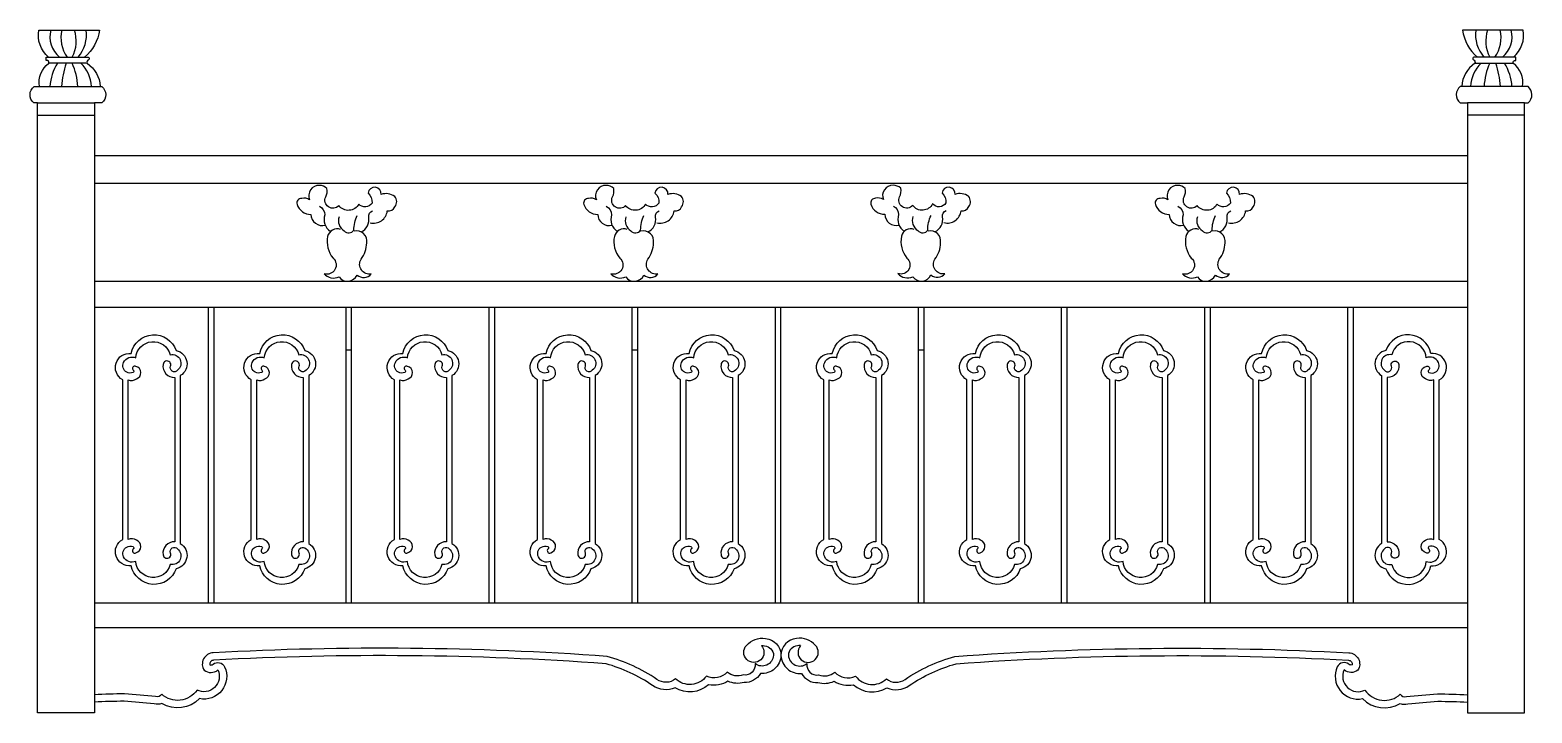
# Model space of a CAD drawing. Extents: x 2906 to 5330, y 1151 to 2253.
import ezdxf

# ---------------------------------------------------------------- set-up
doc = ezdxf.new("R2010")
doc.units = 0
doc.header["$LTSCALE"] = 0.85
doc.header["$MEASUREMENT"] = 0
for name, color, linetype in [('3', 3, 'CONTINUOUS'), ('4', 4, 'CONTINUOUS'), ('7', 7, 'CONTINUOUS')]:
    doc.layers.add(name, color=color, linetype=linetype)

msp = doc.modelspace()

# ---------------------------------------------------------------- linework, layer by layer
at = {"layer": '3'}
for p, q in [((3416.1, 1737.3), (3425.1, 1737.3)), ((3878.1, 1737.3), (3887.1, 1737.3)), ((4340.1, 1737.3), (4349.1, 1737.3))]:
    msp.add_line(p, q, dxfattribs=at)
for points in [[(3373.3, 1969.1, -0.267984), (3381.9, 1955.2, 0.334264), (3390.9, 1928.3, 0.334264)], [(3836.2, 1969.1, -0.267984), (3844.7, 1955.2, 0.334264), (3853.8, 1928.3, 0.334264)], [(4299.5, 1969.2, -0.267984), (4308, 1955.4, 0.334264), (4317.1, 1928.4, 0.334264)], [(4758.7, 1969.1, -0.267984), (4767.2, 1955.2, 0.334264), (4776.3, 1928.3, 0.334264)], [(3404.9, 1952.1, 0.350243), (3413.1, 1929.4, 0.507022), (3428.8, 1930.4, -0.116195), (3434.2, 1954)], [(3440.5, 1927.4, 0.335735), (3452.8, 1951.4, -0.364481), (3458.8, 1961.8)], [(3867.7, 1952.1, 0.350243), (3875.9, 1929.4, 0.507022), (3891.6, 1930.4, -0.116195), (3897, 1954)], [(3903.3, 1927.4, 0.335735), (3915.6, 1951.4, -0.364481), (3921.6, 1961.8)], [(4331, 1952.2, 0.350243), (4339.2, 1929.6, 0.507022), (4355, 1930.5, -0.116195), (4360.3, 1954.1)], [(4366.6, 1927.5, 0.335735), (4378.9, 1951.6, -0.364481), (4384.9, 1962)], [(4790.2, 1952.1, 0.350243), (4798.4, 1929.4, 0.507022), (4814.1, 1930.4, -0.116195), (4819.5, 1954)], [(4825.8, 1927.4, 0.335735), (4838.1, 1951.4, -0.364481), (4844.1, 1961.8)], [(4086.6, 1259.7, -0.060347), (4091.6, 1259.3, -0.389976), (4106.1, 1244, -0.60226), (4076.3, 1230.6, -0.507165), (4057.4, 1212.4, -0.26775), (4031.5, 1216.8, -0.308304), (3997.7, 1210.2, -0.445268), (3948, 1206, -0.338297), (3917.9, 1205.2, 0.080758), (3837.8, 1242.2, 0.031862), (3201.9, 1248.1, 0.584305), (3187.1, 1219.8, 0.339548), (3209.3, 1220.4, -0.710451), (3175.6, 1188, -0.461914), (3118.6, 1181.3, -0.408195), (3108.8, 1177.6, -0.006815), (3058.5, 1181.9, 0.008832), (3010.1, 1180.5, 0.008832)], [(4149.7, 1259.7, 0.060347), (4144.7, 1259.3, 0.389976), (4130.1, 1244, 0.60226), (4160, 1230.6, 0.507165), (4178.9, 1212.4, 0.26775), (4204.8, 1216.8, 0.308304), (4238.6, 1210.2, 0.445268), (4288.3, 1206, 0.338297), (4318.4, 1205.2, -0.080758), (4398.5, 1242.2, -0.031862), (5034.4, 1248.1, -0.584305), (5049.2, 1219.8, -0.339548), (5027, 1220.4, 0.710451), (5060.7, 1188, 0.461914), (5117.7, 1181.3, 0.408195), (5127.5, 1177.6, 0.006815), (5177.7, 1181.9, -0.008832), (5226.1, 1180.5, -0.008832)]]:
    msp.add_lwpolyline(points, format="xyb", dxfattribs=at)
for points in [[(3064.6, 1688.9, 0.28245), (3077.8, 1690.2, 0.743819), (3077, 1710.4, 0.91991), (3072.8, 1704.3, -0.556952), (3072.3, 1700.4, -0.209411), (3062.1, 1701.2, -0.416331), (3057.2, 1716.9, -0.417583), (3076.7, 1724.2, -0.847351), (3132.4, 1729.1, -0.806563), (3144.1, 1704.2, -0.905095), (3133, 1710.9, 1.113538), (3120.8, 1713.6, 0.470557), (3139.6, 1692.6), (3139.6, 1427.3, 0.470557), (3120.8, 1406.3, 1.113538), (3133, 1409.1, -0.905095), (3144.1, 1415.7, -0.806563), (3132.4, 1390.8, -0.847351), (3076.7, 1395.7, -0.417583), (3057.2, 1403, -0.416331), (3062.1, 1418.7, -0.209411), (3072.3, 1419.6, -0.556952), (3072.8, 1415.7, 0.91991), (3077, 1409.6, 0.743819), (3077.8, 1429.7, 0.28245), (3064.6, 1431.1)], [(3272.1, 1688.9, 0.28245), (3285.3, 1690.2, 0.743819), (3284.5, 1710.4, 0.91991), (3280.3, 1704.3, -0.556952), (3279.8, 1700.4, -0.209411), (3269.6, 1701.2, -0.416331), (3264.7, 1716.9, -0.417583), (3284.2, 1724.2, -0.847351), (3339.9, 1729.1, -0.806563), (3351.6, 1704.2, -0.905095), (3340.5, 1710.9, 1.113538), (3328.3, 1713.6, 0.470557), (3347.1, 1692.6), (3347.1, 1427.3, 0.470557), (3328.3, 1406.3, 1.113538), (3340.5, 1409.1, -0.905095), (3351.6, 1415.7, -0.806563), (3339.9, 1390.8, -0.847351), (3284.2, 1395.7, -0.417583), (3264.7, 1403, -0.416331), (3269.6, 1418.7, -0.209411), (3279.8, 1419.6, -0.556952), (3280.3, 1415.7, 0.91991), (3284.5, 1409.6, 0.743819), (3285.3, 1429.7, 0.28245), (3272.1, 1431.1)], [(3503.1, 1688.9, 0.28245), (3516.3, 1690.2, 0.743819), (3515.5, 1710.4, 0.91991), (3511.3, 1704.3, -0.556952), (3510.8, 1700.4, -0.209411), (3500.6, 1701.2, -0.416331), (3495.7, 1716.9, -0.417583), (3515.2, 1724.2, -0.847351), (3570.9, 1729.1, -0.806563), (3582.6, 1704.2, -0.905095), (3571.5, 1710.9, 1.113538), (3559.3, 1713.6, 0.470557), (3578.1, 1692.6), (3578.1, 1427.3, 0.470557), (3559.3, 1406.3, 1.113538), (3571.5, 1409.1, -0.905095), (3582.6, 1415.7, -0.806563), (3570.9, 1390.8, -0.847351), (3515.2, 1395.7, -0.417583), (3495.7, 1403, -0.416331), (3500.6, 1418.7, -0.209411), (3510.8, 1419.6, -0.556952), (3511.3, 1415.7, 0.91991), (3515.5, 1409.6, 0.743819), (3516.3, 1429.7, 0.28245), (3503.1, 1431.1)], [(3734.1, 1688.9, 0.28245), (3747.3, 1690.2, 0.743819), (3746.5, 1710.4, 0.91991), (3742.3, 1704.3, -0.556952), (3741.8, 1700.4, -0.209411), (3731.6, 1701.2, -0.416331), (3726.7, 1716.9, -0.417583), (3746.2, 1724.2, -0.847351), (3801.9, 1729.1, -0.806563), (3813.6, 1704.2, -0.905095), (3802.5, 1710.9, 1.113538), (3790.3, 1713.6, 0.470557), (3809.1, 1692.6), (3809.1, 1427.3, 0.470557), (3790.3, 1406.3, 1.113538), (3802.5, 1409.1, -0.905095), (3813.6, 1415.7, -0.806563), (3801.9, 1390.8, -0.847351), (3746.2, 1395.7, -0.417583), (3726.7, 1403, -0.416331), (3731.6, 1418.7, -0.209411), (3741.8, 1419.6, -0.556952), (3742.3, 1415.7, 0.91991), (3746.5, 1409.6, 0.743819), (3747.3, 1429.7, 0.28245), (3734.1, 1431.1)], [(3965.1, 1688.9, 0.28245), (3978.3, 1690.2, 0.743819), (3977.5, 1710.4, 0.91991), (3973.3, 1704.3, -0.556952), (3972.8, 1700.4, -0.209411), (3962.6, 1701.2, -0.416331), (3957.7, 1716.9, -0.417583), (3977.2, 1724.2, -0.847351), (4032.9, 1729.1, -0.806563), (4044.6, 1704.2, -0.905095), (4033.5, 1710.9, 1.113538), (4021.3, 1713.6, 0.470557), (4040.1, 1692.6), (4040.1, 1427.3, 0.470557), (4021.3, 1406.3, 1.113538), (4033.5, 1409.1, -0.905095), (4044.6, 1415.7, -0.806563), (4032.9, 1390.8, -0.847351), (3977.2, 1395.7, -0.417583), (3957.7, 1403, -0.416331), (3962.6, 1418.7, -0.209411), (3972.8, 1419.6, -0.556952), (3973.3, 1415.7, 0.91991), (3977.5, 1409.6, 0.743819), (3978.3, 1429.7, 0.28245), (3965.1, 1431.1)], [(4196.1, 1688.9, 0.28245), (4209.3, 1690.2, 0.743819), (4208.5, 1710.4, 0.91991), (4204.3, 1704.3, -0.556952), (4203.8, 1700.4, -0.209411), (4193.6, 1701.2, -0.416331), (4188.7, 1716.9, -0.417583), (4208.2, 1724.2, -0.847351), (4263.9, 1729.1, -0.806563), (4275.6, 1704.2, -0.905095), (4264.5, 1710.9, 1.113538), (4252.3, 1713.6, 0.470557), (4271.1, 1692.6), (4271.1, 1427.3, 0.470557), (4252.3, 1406.3, 1.113538), (4264.5, 1409.1, -0.905095), (4275.6, 1415.7, -0.806563), (4263.9, 1390.8, -0.847351), (4208.2, 1395.7, -0.417583), (4188.7, 1403, -0.416331), (4193.6, 1418.7, -0.209411), (4203.8, 1419.6, -0.556952), (4204.3, 1415.7, 0.91991), (4208.5, 1409.6, 0.743819), (4209.3, 1429.7, 0.28245), (4196.1, 1431.1)], [(4427.1, 1688.9, 0.28245), (4440.3, 1690.2, 0.743819), (4439.5, 1710.4, 0.91991), (4435.3, 1704.3, -0.556952), (4434.8, 1700.4, -0.209411), (4424.6, 1701.2, -0.416331), (4419.7, 1716.9, -0.417583), (4439.2, 1724.2, -0.847351), (4494.9, 1729.1, -0.806563), (4506.6, 1704.2, -0.905095), (4495.5, 1710.9, 1.113538), (4483.3, 1713.6, 0.470557), (4502.1, 1692.6), (4502.1, 1427.3, 0.470557), (4483.3, 1406.3, 1.113538), (4495.5, 1409.1, -0.905095), (4506.6, 1415.7, -0.806563), (4494.9, 1390.8, -0.847351), (4439.2, 1395.7, -0.417583), (4419.7, 1403, -0.416331), (4424.6, 1418.7, -0.209411), (4434.8, 1419.6, -0.556952), (4435.3, 1415.7, 0.91991), (4439.5, 1409.6, 0.743819), (4440.3, 1429.7, 0.28245), (4427.1, 1431.1)], [(4658.1, 1688.9, 0.28245), (4671.3, 1690.2, 0.743819), (4670.5, 1710.4, 0.91991), (4666.3, 1704.3, -0.556952), (4665.8, 1700.4, -0.209411), (4655.6, 1701.2, -0.416331), (4650.7, 1716.9, -0.417583), (4670.2, 1724.2, -0.847351), (4725.9, 1729.1, -0.806563), (4737.6, 1704.2, -0.905095), (4726.5, 1710.9, 1.113538), (4714.3, 1713.6, 0.470557), (4733.1, 1692.6), (4733.1, 1427.3, 0.470557), (4714.3, 1406.3, 1.113538), (4726.5, 1409.1, -0.905095), (4737.6, 1415.7, -0.806563), (4725.9, 1390.8, -0.847351), (4670.2, 1395.7, -0.417583), (4650.7, 1403, -0.416331), (4655.6, 1418.7, -0.209411), (4665.8, 1419.6, -0.556952), (4666.3, 1415.7, 0.91991), (4670.5, 1409.6, 0.743819), (4671.3, 1429.7, 0.28245), (4658.1, 1431.1)], [(4889.1, 1688.9, 0.28245), (4902.3, 1690.2, 0.743819), (4901.5, 1710.4, 0.91991), (4897.3, 1704.3, -0.556952), (4896.8, 1700.4, -0.209411), (4886.6, 1701.2, -0.416331), (4881.7, 1716.9, -0.417583), (4901.2, 1724.2, -0.847351), (4956.9, 1729.1, -0.806563), (4968.6, 1704.2, -0.905095), (4957.5, 1710.9, 1.113538), (4945.3, 1713.6, 0.470557), (4964.1, 1692.6), (4964.1, 1427.3, 0.470557), (4945.3, 1406.3, 1.113538), (4957.5, 1409.1, -0.905095), (4968.6, 1415.7, -0.806563), (4956.9, 1390.8, -0.847351), (4901.2, 1395.7, -0.417583), (4881.7, 1403, -0.416331), (4886.6, 1418.7, -0.209411), (4896.8, 1419.6, -0.556952), (4897.3, 1415.7, 0.91991), (4901.5, 1409.6, 0.743819), (4902.3, 1429.7, 0.28245), (4889.1, 1431.1)], [(5171.6, 1688.9, -0.28245), (5158.4, 1690.2, -0.743819), (5159.3, 1710.4, -0.91991), (5163.5, 1704.3, 0.556952), (5164, 1700.4, 0.209411), (5174.2, 1701.2, 0.416331), (5179.1, 1716.9, 0.417583), (5159.6, 1724.2, 0.847351), (5103.8, 1729.1, 0.806563), (5092.2, 1704.2, 0.905095), (5103.3, 1710.9, -1.113538), (5115.4, 1713.6, -0.470557), (5096.6, 1692.6), (5096.6, 1427.3, -0.470557), (5115.4, 1406.3, -1.113538), (5103.3, 1409.1, 0.905095), (5092.2, 1415.7, 0.806563), (5103.8, 1390.8, 0.847351), (5159.6, 1395.7, 0.417583), (5179.1, 1403, 0.416331), (5174.2, 1418.7, 0.209411), (5164, 1419.6, 0.556952), (5163.5, 1415.7, -0.91991), (5159.3, 1409.6, -0.743819), (5158.4, 1429.7, -0.28245), (5171.6, 1431.1)]]:
    msp.add_lwpolyline(points, format="xyb", close=True, dxfattribs=at)
for centre, radius, start, end in [((2980.5, 2242.6), 42.4, 165.2273, 230.8959), ((3011.8, 2241.4), 55.9, 167.5862, 214.5937), ((2926.6, 2235.5), 54.1, 331.4822, 19.3005), ((2942.3, 2246), 55, 318.6771, 7.7108), ((5294, 2246), 55, 172.2892, 221.3229), ((5309.7, 2235.5), 54.1, 160.6995, 208.5178), ((5224.4, 2241.4), 55.9, 325.4063, 12.4138), ((5255.7, 2242.6), 42.4, 309.1041, 14.7727), ((3017.9, 2157.3), 79.8, 147.8086, 176.3491), ((3111.9, 2150), 155.6, 161.3378, 175.4431), ((2887.4, 2158.5), 95.9, 2.3547, 25.5581), ((2948.8, 2159.1), 56.6, 3.3376, 46.0443), ((5287.5, 2159.1), 56.6, 133.9557, 176.6624), ((5348.8, 2158.5), 95.9, 154.4419, 177.6453), ((5124.4, 2150), 155.6, 4.5569, 18.6622), ((5218.3, 2157.3), 79.8, 3.6509, 32.1914)]:
    msp.add_arc(centre, radius, start, end, dxfattribs=at)
at = {"layer": '4'}
for p, q in [((2936, 2209.7), (2993.8, 2209.7)), ((5300.3, 2209.7), (5242.5, 2209.7)), ((2998.4, 2199.8), (2936.4, 2199.8)), ((5237.9, 2199.8), (5299.9, 2199.8)), ((2921.3, 2162.4), (3019.4, 2162.4)), ((5315, 2162.4), (5216.9, 2162.4)), ((2918.1, 2136), (3010.1, 2136)), ((5318.1, 2136), (5226.1, 2136)), ((3010.1, 2051), (5226.1, 2051)), ((3010.1, 1806), (5226.1, 1806)), ((3010.1, 1289), (5226.1, 1289))]:
    msp.add_line(p, q, dxfattribs=at)
for points in [[(2918.1, 1151), (2918.1, 2136), (2912.1, 2136, -0.471013), (2912.5, 2162.4), (2921.3, 2162.4, -0.276193), (2936.4, 2199.8, 0.585533), (2932.3, 2204.2), (2932.3, 2209.7), (2936, 2209.7, -0.271316), (2920.2, 2253.4), (3018, 2253.4, -0.19693), (2993.8, 2209.7), (2999.7, 2209.7, -0.655476), (3000.7, 2205.5, 0.484782), (2998.4, 2199.8, -0.226731), (3019.4, 2162.4), (3021.8, 2162.4, -0.471013), (3022.1, 2136), (3010.1, 2136), (3010.1, 1151)], [(5318.1, 1151), (5318.1, 2136), (5324.1, 2136, 0.471013), (5323.8, 2162.4), (5315, 2162.4, 0.276193), (5299.9, 2199.8, -0.585533), (5303.9, 2204.2), (5303.9, 2209.7), (5300.3, 2209.7, 0.271316), (5316, 2253.4), (5218.3, 2253.4, 0.19693), (5242.5, 2209.7), (5236.6, 2209.7, 0.655476), (5235.6, 2205.5, -0.484782), (5237.9, 2199.8, 0.226731), (5216.9, 2162.4), (5214.5, 2162.4, 0.471013), (5214.1, 2136), (5226.1, 2136), (5226.1, 1151)]]:
    msp.add_lwpolyline(points, format="xyb", close=True, dxfattribs=at)
msp.add_lwpolyline([(4086.6, 1259.7, -2.269382), (4062.5, 1260.1, -0.264713), (4093.1, 1271.2, -0.386974), (4118.1, 1243.8, -0.426463), (4084.9, 1214.8, -0.288319), (4058.6, 1200.2, -0.177573), (4032.4, 1202.2, -0.191909), (4001.3, 1196.6, -0.331088), (3947.2, 1191.6, -0.264257), (3911, 1195.3, 0.07947), (3835.7, 1230.4, 0.03181), (3202.4, 1236.1, 0.469604), (3196.2, 1228.5, 0.236931), (3201.7, 1229.7, -0.490999), (3220.2, 1225.4, -0.612143), (3179.6, 1174.1, -0.345501), (3118.7, 1166.3, -0.163723), (3106.3, 1165.8, -0.006511), (3058, 1169.9, 0.008814), (3010.1, 1168.5, 0.008814)], format="xyb", dxfattribs=at)
at = {"layer": '7'}
for p, q in [((2918.1, 2116), (3010.1, 2116)), ((5318.1, 2116), (5226.1, 2116)), ((3010.1, 2006), (5226.1, 2006)), ((3010.1, 1848), (5226.1, 1848)), ((3194.1, 1329), (3194.1, 1806)), ((3203.1, 1329), (3203.1, 1806)), ((3416.1, 1329), (3416.1, 1806)), ((3425.1, 1329), (3425.1, 1806)), ((3647.1, 1329), (3647.1, 1806)), ((3656.1, 1329), (3656.1, 1806)), ((3878.1, 1329), (3878.1, 1806)), ((3887.1, 1329), (3887.1, 1806)), ((4109.1, 1329), (4109.1, 1806)), ((4118.1, 1329), (4118.1, 1806)), ((4340.1, 1329), (4340.1, 1806)), ((4349.1, 1329), (4349.1, 1806)), ((4571.1, 1329), (4571.1, 1806)), ((4580.1, 1329), (4580.1, 1806)), ((4802.1, 1329), (4802.1, 1806)), ((4811.1, 1329), (4811.1, 1806)), ((5033.1, 1329), (5033.1, 1806)), ((5042.1, 1329), (5042.1, 1806)), ((3010.1, 1329), (5226.1, 1329))]:
    msp.add_line(p, q, dxfattribs=at)
for points in [[(3455, 1942.3, 0.457808), (3482.7, 1961.5, 0.35501), (3495, 1968.1, 0.356872), (3494.7, 1984.8, 0.245945), (3472.9, 1988, 0.986125), (3451.8, 1990.2, -0.234178), (3458.1, 1974.1, -0.501613), (3436.7, 1972.5, -0.551647), (3404.5, 1970, -0.875246), (3383.4, 1984.2, 0.179931), (3385.3, 1997.7, 0.199444), (3373, 2002.7, 0.536927), (3357.3, 1979.5, 0.221605), (3344.7, 1981.7, 0.525914), (3337.1, 1971.9, 0.327121), (3359.5, 1955.8, 0.484638), (3382.6, 1938.3)], [(3917.8, 1942.3, 0.457808), (3945.5, 1961.5, 0.35501), (3957.8, 1968.1, 0.356872), (3957.5, 1984.8, 0.245945), (3935.7, 1988, 0.986125), (3914.6, 1990.2, -0.234178), (3920.9, 1974.1, -0.501613), (3899.5, 1972.5, -0.551647), (3867.4, 1970, -0.875246), (3846.2, 1984.2, 0.179931), (3848.1, 1997.7, 0.199444), (3835.8, 2002.7, 0.536927), (3820.1, 1979.5, 0.221605), (3807.5, 1981.7, 0.525914), (3799.9, 1971.9, 0.327121), (3822.3, 1955.8, 0.484638), (3845.4, 1938.3)], [(4381.1, 1942.5, 0.457808), (4408.8, 1961.7, 0.35501), (4421.1, 1968.3, 0.356872), (4420.8, 1985, 0.245945), (4399.1, 1988.1, 0.986125), (4378, 1990.3, -0.234178), (4384.3, 1974.3, -0.501613), (4362.8, 1972.7, -0.551647), (4330.7, 1970.2, -0.875246), (4309.6, 1984.3, 0.179931), (4311.5, 1997.9, 0.199444), (4299.2, 2002.9, 0.536927), (4283.4, 1979.6, 0.221605), (4270.8, 1981.8, 0.525914), (4263.2, 1972.1, 0.327121), (4285.6, 1956, 0.484638), (4308.8, 1938.5)], [(4840.3, 1942.3, 0.457808), (4868, 1961.5, 0.35501), (4880.3, 1968.1, 0.356872), (4880, 1984.8, 0.245945), (4858.3, 1988, 0.986125), (4837.1, 1990.2, -0.234178), (4843.4, 1974.1, -0.501613), (4822, 1972.5, -0.551647), (4789.9, 1970, -0.875246), (4768.8, 1984.2, 0.179931), (4770.6, 1997.7, 0.199444), (4758.4, 2002.7, 0.536927), (4742.6, 1979.5, 0.221605), (4730, 1981.7, 0.525914), (4722.4, 1971.9, 0.327121), (4744.8, 1955.8, 0.484638), (4767.9, 1938.3)], [(3407.1, 1931.4, 0.457961), (3386.4, 1920.3, 0.225111), (3395.1, 1885.2, -0.82536), (3380.6, 1860.1, 0.330938), (3404.8, 1854.9, 0.578679), (3433.9, 1857.8, 0.40228), (3456.7, 1859.6, -0.640013), (3440.3, 1883.3, 0.163948), (3449.5, 1909.8, 0.546503), (3429.2, 1928.5)], [(3869.9, 1931.4, 0.457961), (3849.2, 1920.3, 0.225111), (3857.9, 1885.2, -0.82536), (3843.4, 1860.1, 0.330938), (3867.6, 1854.9, 0.578679), (3896.7, 1857.8, 0.40228), (3919.5, 1859.6, -0.640013), (3903.1, 1883.3, 0.163948), (3912.3, 1909.8, 0.546503), (3892.1, 1928.5)], [(4333.2, 1931.6, 0.457961), (4312.6, 1920.5, 0.225111), (4321.2, 1885.4, -0.82536), (4306.8, 1860.3, 0.330938), (4330.9, 1855, 0.578679), (4360.1, 1858, 0.40228), (4382.8, 1859.8, -0.640013), (4366.5, 1883.5, 0.163948), (4375.6, 1909.9, 0.546503), (4355.4, 1928.7)], [(4792.4, 1931.4, 0.457961), (4771.7, 1920.3, 0.225111), (4780.4, 1885.2, -0.82536), (4766, 1860.1, 0.330938), (4790.1, 1854.9, 0.578679), (4819.3, 1857.8, 0.40228), (4842, 1859.6, -0.640013), (4825.6, 1883.3, 0.163948), (4834.8, 1909.8, 0.546503), (4814.6, 1928.5)], [(4149.7, 1259.7, 2.269382), (4173.8, 1260.1, 0.264713), (4143.1, 1271.2, 0.386974), (4118.1, 1243.8, 0.426463), (4151.3, 1214.8, 0.288319), (4177.7, 1200.2, 0.177573), (4203.9, 1202.2, 0.191909), (4234.9, 1196.6, 0.331088), (4289.1, 1191.6, 0.264257), (4325.2, 1195.3, -0.07947), (4400.6, 1230.4, -0.03181), (5033.9, 1236.1, -0.469604), (5040, 1228.5, -0.236931), (5034.5, 1229.7, 0.490999), (5016, 1225.4, 0.612143), (5056.7, 1174.1, 0.345501), (5117.5, 1166.3, 0.163723), (5130, 1165.8, 0.006511), (5178.3, 1169.9, -0.008814), (5226.1, 1168.5, -0.008814)]]:
    msp.add_lwpolyline(points, format="xyb", dxfattribs=at)
for points in [[(3148.6, 1424.3, -0.688256), (3141.9, 1383.9, -0.766197), (3069.4, 1388.7, -0.829871), (3055.6, 1431.1), (3055.6, 1688.9, -0.829871), (3069.4, 1731.3, -0.766197), (3141.9, 1736, -0.688256), (3148.6, 1695.6)], [(3356.1, 1424.3, -0.688256), (3349.4, 1383.9, -0.766197), (3276.9, 1388.7, -0.829871), (3263.1, 1431.1), (3263.1, 1688.9, -0.829871), (3276.9, 1731.3, -0.766197), (3349.4, 1736, -0.688256), (3356.1, 1695.6)], [(3587.1, 1424.3, -0.688256), (3580.4, 1383.9, -0.766197), (3507.9, 1388.7, -0.829871), (3494.1, 1431.1), (3494.1, 1688.9, -0.829871), (3507.9, 1731.3, -0.766197), (3580.4, 1736, -0.688256), (3587.1, 1695.6)], [(3818.1, 1424.3, -0.688256), (3811.4, 1383.9, -0.766197), (3738.9, 1388.7, -0.829871), (3725.1, 1431.1), (3725.1, 1688.9, -0.829871), (3738.9, 1731.3, -0.766197), (3811.4, 1736, -0.688256), (3818.1, 1695.6)], [(4049.1, 1424.3, -0.688256), (4042.4, 1383.9, -0.766197), (3969.9, 1388.7, -0.829871), (3956.1, 1431.1), (3956.1, 1688.9, -0.829871), (3969.9, 1731.3, -0.766197), (4042.4, 1736, -0.688256), (4049.1, 1695.6)], [(4280.1, 1424.3, -0.688256), (4273.4, 1383.9, -0.766197), (4200.9, 1388.7, -0.829871), (4187.1, 1431.1), (4187.1, 1688.9, -0.829871), (4200.9, 1731.3, -0.766197), (4273.4, 1736, -0.688256), (4280.1, 1695.6)], [(4511.1, 1424.3, -0.688256), (4504.4, 1383.9, -0.766197), (4431.9, 1388.7, -0.829871), (4418.1, 1431.1), (4418.1, 1688.9, -0.829871), (4431.9, 1731.3, -0.766197), (4504.4, 1736, -0.688256), (4511.1, 1695.6)], [(4742.1, 1424.3, -0.688256), (4735.4, 1383.9, -0.766197), (4662.9, 1388.7, -0.829871), (4649.1, 1431.1), (4649.1, 1688.9, -0.829871), (4662.9, 1731.3, -0.766197), (4735.4, 1736, -0.688256), (4742.1, 1695.6)], [(4973.1, 1424.3, -0.688256), (4966.4, 1383.9, -0.766197), (4893.9, 1388.7, -0.829871), (4880.1, 1431.1), (4880.1, 1688.9, -0.829871), (4893.9, 1731.3, -0.766197), (4966.4, 1736, -0.688256), (4973.1, 1695.6)], [(5087.6, 1424.3, 0.688256), (5094.4, 1383.9, 0.766197), (5166.9, 1388.7, 0.829871), (5180.6, 1431.1), (5180.6, 1688.9, 0.829871), (5166.9, 1731.3, 0.766197), (5094.4, 1736, 0.688256), (5087.6, 1695.6)]]:
    msp.add_lwpolyline(points, format="xyb", close=True, dxfattribs=at)

doc.saveas('drawing.dxf')
